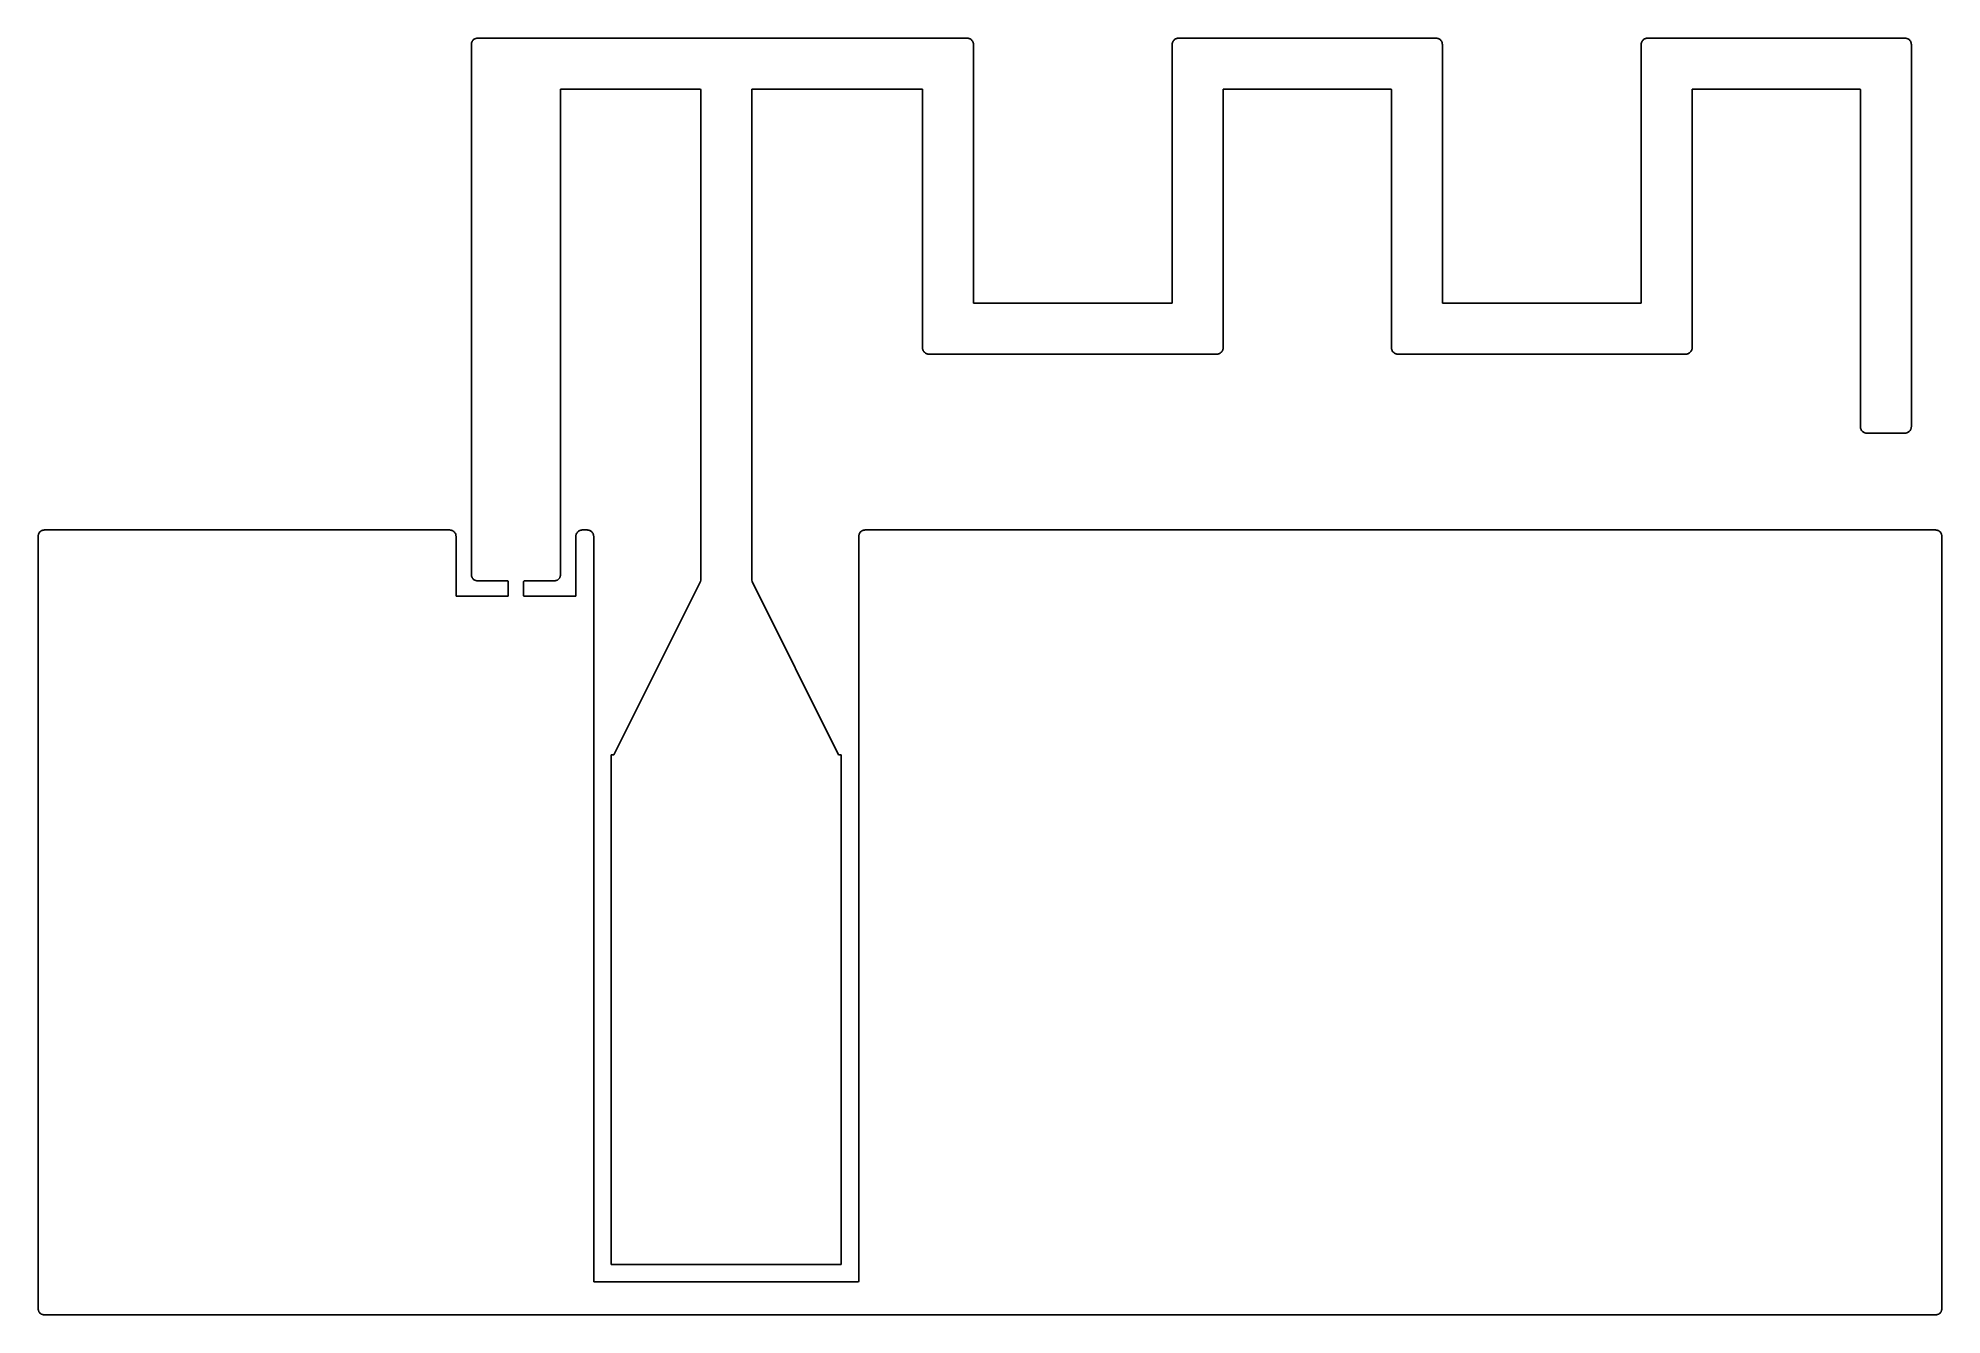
# Model space of a CAD drawing. Extents: x 0 to 19, y 0 to 12.7.
import ezdxf

# ---------------------------------------------------------------- set-up
doc = ezdxf.new("R2010")
doc.units = 0
doc.header["$MEASUREMENT"] = 0
doc.layers.add('BLACK', color=7, linetype='CONTINUOUS')

msp = doc.modelspace()

# ---------------------------------------------------------------- linework, layer by layer
at = {"layer": 'Black'}
for p, q in [((4.34068, 12.7105), (4.34549, 12.7133)), ((4.34549, 12.7133), (4.34975, 12.7169)), ((4.34975, 12.7169), (4.35497, 12.7188)), ((4.35497, 12.7188), (4.35978, 12.7216)), ((4.35978, 12.7216), (4.36525, 12.7225)), ((4.36525, 12.7225), (4.37047, 12.7244)), ((4.37047, 12.7244), (4.37603, 12.7244)), ((4.37603, 12.7244), (4.3815, 12.7254)), ((4.3815, 12.7254), (9.2583, 12.7254)), ((9.2583, 12.7254), (9.26377, 12.7244)), ((9.26377, 12.7244), (9.26933, 12.7244)), ((9.26933, 12.7244), (9.27455, 12.7225)), ((9.27455, 12.7225), (9.28002, 12.7216)), ((9.28002, 12.7216), (9.28483, 12.7188)), ((9.28483, 12.7188), (9.29005, 12.7169)), ((9.29005, 12.7169), (9.29431, 12.7133)), ((9.29431, 12.7133), (9.29912, 12.7105)), ((11.3257, 12.7105), (11.3305, 12.7133)), ((11.3305, 12.7133), (11.3347, 12.7169)), ((11.3347, 12.7169), (11.34, 12.7188)), ((11.34, 12.7188), (11.3448, 12.7216)), ((11.3448, 12.7216), (11.3503, 12.7225)), ((11.3503, 12.7225), (11.3555, 12.7244)), ((11.3555, 12.7244), (11.361, 12.7244)), ((11.361, 12.7244), (11.3665, 12.7254)), ((11.3665, 12.7254), (13.9319, 12.7254)), ((13.9319, 12.7254), (13.9374, 12.7244)), ((13.9374, 12.7244), (13.9429, 12.7244)), ((13.9429, 12.7244), (13.9481, 12.7225)), ((13.9481, 12.7225), (13.9536, 12.7216)), ((13.9536, 12.7216), (13.9584, 12.7188)), ((13.9584, 12.7188), (13.9636, 12.7169)), ((13.9636, 12.7169), (13.9679, 12.7133)), ((13.9679, 12.7133), (13.9727, 12.7105)), ((15.9993, 12.7105), (16.0041, 12.7133)), ((16.0041, 12.7133), (16.0084, 12.7169)), ((16.0084, 12.7169), (16.0136, 12.7188)), ((16.0136, 12.7188), (16.0184, 12.7216)), ((16.0184, 12.7216), (16.0239, 12.7225)), ((16.0239, 12.7225), (16.0291, 12.7244)), ((16.0291, 12.7244), (16.0346, 12.7244)), ((16.0346, 12.7244), (16.0401, 12.7254)), ((16.0401, 12.7254), (18.6055, 12.7254)), ((18.6055, 12.7254), (18.611, 12.7244)), ((18.611, 12.7244), (18.6165, 12.7244)), ((18.6165, 12.7244), (18.6217, 12.7225)), ((18.6217, 12.7225), (18.6272, 12.7216)), ((18.6272, 12.7216), (18.632, 12.7188)), ((18.632, 12.7188), (18.6372, 12.7169)), ((18.6372, 12.7169), (18.6415, 12.7133)), ((18.6415, 12.7133), (18.6463, 12.7105)), ((4.318, 12.6619), (4.31896, 12.6674)), ((4.318, 7.3787), (4.318, 12.6619)), ((4.31896, 12.6729), (4.32087, 12.6781)), ((4.31896, 12.6674), (4.31896, 12.6729)), ((4.32087, 12.6781), (4.32183, 12.6836)), ((4.32183, 12.6836), (4.32461, 12.6884)), ((4.32461, 12.6884), (4.32651, 12.6936)), ((4.32651, 12.6936), (4.33008, 12.6979)), ((4.33008, 12.6979), (4.33286, 12.7027)), ((4.33286, 12.7027), (4.33711, 12.7063)), ((4.33711, 12.7063), (4.34068, 12.7105)), ((9.29912, 12.7105), (9.30269, 12.7063)), ((9.30269, 12.7063), (9.30694, 12.7027)), ((9.30694, 12.7027), (9.30972, 12.6979)), ((9.30972, 12.6979), (9.31329, 12.6936)), ((9.31329, 12.6936), (9.31519, 12.6884)), ((9.31519, 12.6884), (9.31797, 12.6836)), ((9.31797, 12.6836), (9.31893, 12.6781)), ((9.31893, 12.6781), (9.32083, 12.6729)), ((9.32083, 12.6729), (9.32083, 12.6674)), ((9.32083, 12.6674), (9.3218, 12.6619)), ((9.3218, 12.6619), (9.3218, 10.0902)), ((11.303, 12.6619), (11.304, 12.6674)), ((11.303, 10.0897), (11.303, 12.6619)), ((11.304, 12.6729), (11.3059, 12.6781)), ((11.304, 12.6674), (11.304, 12.6729)), ((11.3059, 12.6781), (11.3068, 12.6836)), ((11.3068, 12.6836), (11.3096, 12.6884)), ((11.3096, 12.6884), (11.3115, 12.6936)), ((11.3115, 12.6936), (11.3151, 12.6979)), ((11.3151, 12.6979), (11.3179, 12.7027)), ((11.3179, 12.7027), (11.3221, 12.7063)), ((11.3221, 12.7063), (11.3257, 12.7105)), ((13.9727, 12.7105), (13.9763, 12.7063)), ((13.9763, 12.7063), (13.9805, 12.7027)), ((13.9805, 12.7027), (13.9833, 12.6979)), ((13.9833, 12.6979), (13.9869, 12.6936)), ((13.9869, 12.6936), (13.9888, 12.6884)), ((13.9888, 12.6884), (13.9916, 12.6836)), ((13.9916, 12.6836), (13.9925, 12.6781)), ((13.9925, 12.6781), (13.9944, 12.6729)), ((13.9944, 12.6729), (13.9944, 12.6674)), ((13.9944, 12.6674), (13.9954, 12.6619)), ((13.9954, 12.6619), (13.9954, 10.0902)), ((15.9766, 12.6619), (15.9776, 12.6674)), ((15.9766, 10.0897), (15.9766, 12.6619)), ((15.9776, 12.6729), (15.9795, 12.6781)), ((15.9776, 12.6674), (15.9776, 12.6729)), ((15.9795, 12.6781), (15.9804, 12.6836)), ((15.9804, 12.6836), (15.9832, 12.6884)), ((15.9832, 12.6884), (15.9851, 12.6936)), ((15.9851, 12.6936), (15.9887, 12.6979)), ((15.9887, 12.6979), (15.9915, 12.7027)), ((15.9915, 12.7027), (15.9957, 12.7063)), ((15.9957, 12.7063), (15.9993, 12.7105)), ((18.6463, 12.7105), (18.6499, 12.7063)), ((18.6499, 12.7063), (18.6541, 12.7027)), ((18.6541, 12.7027), (18.6569, 12.6979)), ((18.6569, 12.6979), (18.6605, 12.6936)), ((18.6605, 12.6936), (18.6624, 12.6884)), ((18.6624, 12.6884), (18.6652, 12.6836)), ((18.6652, 12.6836), (18.6661, 12.6781)), ((18.6661, 12.6781), (18.668, 12.6729)), ((18.668, 12.6729), (18.668, 12.6674)), ((18.668, 12.6674), (18.669, 12.6619)), ((18.669, 12.6619), (18.669, 8.8519)), ((5.20791, 12.2163), (5.207, 12.2115)), ((5.207, 12.2115), (5.207, 7.3787)), ((5.21337, 12.2174), (5.20791, 12.2163)), ((6.59808, 12.2174), (5.21337, 12.2174)), ((6.60289, 12.2165), (6.59808, 12.2174)), ((6.604, 12.211), (6.60289, 12.2165)), ((6.604, 7.32259), (6.604, 12.211)), ((7.11291, 12.2163), (7.112, 12.2115)), ((7.112, 12.2115), (7.112, 7.32259)), ((7.11837, 12.2174), (7.11291, 12.2163)), ((8.80788, 12.2174), (7.11837, 12.2174)), ((8.81269, 12.2165), (8.80788, 12.2174)), ((8.8138, 12.211), (8.81269, 12.2165)), ((8.8138, 9.6393), (8.8138, 12.211)), ((11.8119, 12.2163), (11.811, 12.2115)), ((11.811, 12.2115), (11.811, 9.6393)), ((11.8174, 12.2174), (11.8119, 12.2163)), ((13.4815, 12.2174), (11.8174, 12.2174)), ((13.4863, 12.2165), (13.4815, 12.2174)), ((13.4874, 12.211), (13.4863, 12.2165)), ((13.4874, 9.6393), (13.4874, 12.211)), ((16.4855, 12.2163), (16.4846, 12.2115)), ((16.4846, 12.2115), (16.4846, 9.6393)), ((16.491, 12.2174), (16.4855, 12.2163)), ((18.1551, 12.2174), (16.491, 12.2174)), ((18.1599, 12.2165), (18.1551, 12.2174)), ((18.161, 12.211), (18.1599, 12.2165)), ((18.161, 8.8519), (18.161, 12.211)), ((9.3218, 10.0902), (9.32291, 10.0847)), ((9.32291, 10.0847), (9.32772, 10.0838)), ((9.32772, 10.0838), (11.2966, 10.0838)), ((11.2966, 10.0838), (11.3021, 10.0849)), ((11.3021, 10.0849), (11.303, 10.0897)), ((13.9954, 10.0902), (13.9965, 10.0847)), ((13.9965, 10.0847), (14.0013, 10.0838)), ((14.0013, 10.0838), (15.9702, 10.0838)), ((15.9702, 10.0838), (15.9757, 10.0849)), ((15.9757, 10.0849), (15.9766, 10.0897)), ((8.81476, 9.63383), (8.8138, 9.6393)), ((8.81476, 9.62827), (8.81476, 9.63383)), ((8.81667, 9.62305), (8.81476, 9.62827)), ((8.81763, 9.61758), (8.81667, 9.62305)), ((8.82041, 9.61277), (8.81763, 9.61758)), ((8.82231, 9.60755), (8.82041, 9.61277)), ((8.82588, 9.60329), (8.82231, 9.60755)), ((8.82866, 9.59848), (8.82588, 9.60329)), ((8.83291, 9.59491), (8.82866, 9.59848)), ((8.83648, 9.59066), (8.83291, 9.59491)), ((8.84129, 9.58788), (8.83648, 9.59066)), ((8.84555, 9.58431), (8.84129, 9.58788)), ((8.85077, 9.58241), (8.84555, 9.58431)), ((8.85558, 9.57963), (8.85077, 9.58241)), ((8.86105, 9.57867), (8.85558, 9.57963)), ((8.86627, 9.57676), (8.86105, 9.57867)), ((8.87183, 9.57676), (8.86627, 9.57676)), ((8.8773, 9.5758), (8.87183, 9.57676)), ((11.7475, 9.5758), (8.8773, 9.5758)), ((11.753, 9.57676), (11.7475, 9.5758)), ((11.7585, 9.57676), (11.753, 9.57676)), ((11.7637, 9.57867), (11.7585, 9.57676)), ((11.7692, 9.57963), (11.7637, 9.57867)), ((11.774, 9.58241), (11.7692, 9.57963)), ((11.7792, 9.58431), (11.774, 9.58241)), ((11.7835, 9.58788), (11.7792, 9.58431)), ((11.7883, 9.59066), (11.7835, 9.58788)), ((11.7919, 9.59491), (11.7883, 9.59066)), ((11.7961, 9.59848), (11.7919, 9.59491)), ((11.7989, 9.60329), (11.7961, 9.59848)), ((11.8025, 9.60755), (11.7989, 9.60329)), ((11.8044, 9.61277), (11.8025, 9.60755)), ((11.8072, 9.61758), (11.8044, 9.61277)), ((11.8081, 9.62305), (11.8072, 9.61758)), ((11.81, 9.62827), (11.8081, 9.62305)), ((11.811, 9.6393), (11.81, 9.63383)), ((11.81, 9.63383), (11.81, 9.62827)), ((13.4884, 9.63383), (13.4874, 9.6393)), ((13.4884, 9.62827), (13.4884, 9.63383)), ((13.4903, 9.62305), (13.4884, 9.62827)), ((13.4912, 9.61758), (13.4903, 9.62305)), ((13.494, 9.61277), (13.4912, 9.61758)), ((13.4959, 9.60755), (13.494, 9.61277)), ((13.4995, 9.60329), (13.4959, 9.60755)), ((13.5023, 9.59848), (13.4995, 9.60329)), ((13.5065, 9.59491), (13.5023, 9.59848)), ((13.5101, 9.59066), (13.5065, 9.59491)), ((13.5149, 9.58788), (13.5101, 9.59066)), ((13.5191, 9.58431), (13.5149, 9.58788)), ((13.5244, 9.58241), (13.5191, 9.58431)), ((13.5292, 9.57963), (13.5244, 9.58241)), ((13.5347, 9.57867), (13.5292, 9.57963)), ((13.5399, 9.57676), (13.5347, 9.57867)), ((13.5454, 9.57676), (13.5399, 9.57676)), ((13.5509, 9.5758), (13.5454, 9.57676)), ((16.4211, 9.5758), (13.5509, 9.5758)), ((16.4266, 9.57676), (16.4211, 9.5758)), ((16.4321, 9.57676), (16.4266, 9.57676)), ((16.4373, 9.57867), (16.4321, 9.57676)), ((16.4428, 9.57963), (16.4373, 9.57867)), ((16.4476, 9.58241), (16.4428, 9.57963)), ((16.4528, 9.58431), (16.4476, 9.58241)), ((16.4571, 9.58788), (16.4528, 9.58431)), ((16.4619, 9.59066), (16.4571, 9.58788)), ((16.4655, 9.59491), (16.4619, 9.59066)), ((16.4697, 9.59848), (16.4655, 9.59491)), ((16.4725, 9.60329), (16.4697, 9.59848)), ((16.4761, 9.60755), (16.4725, 9.60329)), ((16.478, 9.61277), (16.4761, 9.60755)), ((16.4808, 9.61758), (16.478, 9.61277)), ((16.4817, 9.62305), (16.4808, 9.61758)), ((16.4836, 9.62827), (16.4817, 9.62305)), ((16.4846, 9.6393), (16.4836, 9.63383)), ((16.4836, 9.63383), (16.4836, 9.62827)), ((18.162, 8.84643), (18.161, 8.8519)), ((18.162, 8.84087), (18.162, 8.84643)), ((18.1639, 8.83565), (18.162, 8.84087)), ((18.1648, 8.83018), (18.1639, 8.83565)), ((18.1676, 8.82537), (18.1648, 8.83018)), ((18.1695, 8.82015), (18.1676, 8.82537)), ((18.1731, 8.81589), (18.1695, 8.82015)), ((18.1759, 8.81108), (18.1731, 8.81589)), ((18.1801, 8.80751), (18.1759, 8.81108)), ((18.1837, 8.80326), (18.1801, 8.80751)), ((18.1885, 8.80048), (18.1837, 8.80326)), ((18.1928, 8.79691), (18.1885, 8.80048)), ((18.198, 8.79501), (18.1928, 8.79691)), ((18.2028, 8.79223), (18.198, 8.79501)), ((18.2083, 8.79127), (18.2028, 8.79223)), ((18.2135, 8.78937), (18.2083, 8.79127)), ((18.219, 8.78937), (18.2135, 8.78937)), ((18.2245, 8.7884), (18.219, 8.78937)), ((18.6055, 8.7884), (18.2245, 8.7884)), ((18.611, 8.78937), (18.6055, 8.7884)), ((18.6165, 8.78937), (18.611, 8.78937)), ((18.6217, 8.79127), (18.6165, 8.78937)), ((18.6272, 8.79223), (18.6217, 8.79127)), ((18.632, 8.79501), (18.6272, 8.79223)), ((18.6372, 8.79691), (18.632, 8.79501)), ((18.6415, 8.80048), (18.6372, 8.79691)), ((18.6463, 8.80326), (18.6415, 8.80048)), ((18.6499, 8.80751), (18.6463, 8.80326)), ((18.6541, 8.81108), (18.6499, 8.80751)), ((18.6569, 8.81589), (18.6541, 8.81108)), ((18.6605, 8.82015), (18.6569, 8.81589)), ((18.6624, 8.82537), (18.6605, 8.82015)), ((18.6652, 8.83018), (18.6624, 8.82537)), ((18.6661, 8.83565), (18.6652, 8.83018)), ((18.668, 8.84087), (18.6661, 8.83565)), ((18.669, 8.8519), (18.668, 8.84643)), ((18.668, 8.84643), (18.668, 8.84087)), ((0.002866, 7.77595), (0.00383, 7.78142)), ((0.00383, 7.78142), (0.006606, 7.78623)), ((0.006606, 7.78623), (0.008507, 7.79145)), ((0.008507, 7.79145), (0.012079, 7.79571)), ((0.012079, 7.79571), (0.014856, 7.80052)), ((0.014856, 7.80052), (0.019112, 7.80409)), ((0.019112, 7.80409), (0.022683, 7.80834)), ((0.022683, 7.80834), (0.027493, 7.81112)), ((0.027493, 7.81112), (0.03175, 7.81469)), ((0.03175, 7.81469), (0.036974, 7.81659)), ((0.036974, 7.81659), (0.041782, 7.81937)), ((0.041782, 7.81937), (0.047251, 7.82033)), ((0.047251, 7.82033), (0.052473, 7.82224)), ((0.052473, 7.82224), (0.058028, 7.82224)), ((0.058028, 7.82224), (0.0635, 7.8232)), ((0.0635, 7.8232), (4.1021, 7.8232)), ((4.1021, 7.8232), (4.10757, 7.82224)), ((4.10757, 7.82224), (4.11313, 7.82224)), ((4.11313, 7.82224), (4.11835, 7.82033)), ((4.11835, 7.82033), (4.12382, 7.81937)), ((4.12382, 7.81937), (4.12863, 7.81659)), ((4.12863, 7.81659), (4.13385, 7.81469)), ((4.13385, 7.81469), (4.13811, 7.81112)), ((4.13811, 7.81112), (4.14292, 7.80834)), ((4.14292, 7.80834), (4.14649, 7.80409)), ((4.14649, 7.80409), (4.15074, 7.80052)), ((4.15074, 7.80052), (4.15352, 7.79571)), ((4.15352, 7.79571), (4.15709, 7.79145)), ((4.15709, 7.79145), (4.15899, 7.78623)), ((4.15899, 7.78623), (4.16177, 7.78142)), ((4.16177, 7.78142), (4.16273, 7.77595)), ((5.36227, 7.77595), (5.36323, 7.78142)), ((5.36323, 7.78142), (5.36601, 7.78623)), ((5.36601, 7.78623), (5.36791, 7.79145)), ((5.36791, 7.79145), (5.37148, 7.79571)), ((5.37148, 7.79571), (5.37426, 7.80052)), ((5.37426, 7.80052), (5.37851, 7.80409)), ((5.37851, 7.80409), (5.38208, 7.80834)), ((5.38208, 7.80834), (5.38689, 7.81112)), ((5.38689, 7.81112), (5.39115, 7.81469)), ((5.39115, 7.81469), (5.39637, 7.81659)), ((5.39637, 7.81659), (5.40118, 7.81937)), ((5.40118, 7.81937), (5.40665, 7.82033)), ((5.40665, 7.82033), (5.41187, 7.82224)), ((5.41187, 7.82224), (5.41743, 7.82224)), ((5.41743, 7.82224), (5.4229, 7.8232)), ((5.4229, 7.8232), (5.4737, 7.8232)), ((5.4737, 7.8232), (5.47917, 7.82224)), ((5.47917, 7.82224), (5.48473, 7.82224)), ((5.48473, 7.82224), (5.48995, 7.82033)), ((5.48995, 7.82033), (5.49542, 7.81937)), ((5.49542, 7.81937), (5.50023, 7.81659)), ((5.50023, 7.81659), (5.50545, 7.81469)), ((5.50545, 7.81469), (5.50971, 7.81112)), ((5.50971, 7.81112), (5.51452, 7.80834)), ((5.51452, 7.80834), (5.51809, 7.80409)), ((5.51809, 7.80409), (5.52234, 7.80052)), ((5.52234, 7.80052), (5.52512, 7.79571)), ((5.52512, 7.79571), (5.52869, 7.79145)), ((5.52869, 7.79145), (5.53059, 7.78623)), ((5.53059, 7.78623), (5.53337, 7.78142)), ((5.53337, 7.78142), (5.53433, 7.77595)), ((8.18167, 7.77595), (8.18263, 7.78142)), ((8.18263, 7.78142), (8.18541, 7.78623)), ((8.18541, 7.78623), (8.18731, 7.79145)), ((8.18731, 7.79145), (8.19088, 7.79571)), ((8.19088, 7.79571), (8.19366, 7.80052)), ((8.19366, 7.80052), (8.19791, 7.80409)), ((8.19791, 7.80409), (8.20148, 7.80834)), ((8.20148, 7.80834), (8.20629, 7.81112)), ((8.20629, 7.81112), (8.21055, 7.81469)), ((8.21055, 7.81469), (8.21577, 7.81659)), ((8.21577, 7.81659), (8.22058, 7.81937)), ((8.22058, 7.81937), (8.22605, 7.82033)), ((8.22605, 7.82033), (8.23127, 7.82224)), ((8.23127, 7.82224), (8.23683, 7.82224)), ((8.23683, 7.82224), (8.2423, 7.8232)), ((8.2423, 7.8232), (18.9103, 7.8232)), ((18.9103, 7.8232), (18.9158, 7.82224)), ((18.9158, 7.82224), (18.9213, 7.82224)), ((18.9213, 7.82224), (18.9265, 7.82033)), ((18.9265, 7.82033), (18.932, 7.81937)), ((18.932, 7.81937), (18.9368, 7.81659)), ((18.9368, 7.81659), (18.942, 7.81469)), ((18.942, 7.81469), (18.9463, 7.81112)), ((18.9463, 7.81112), (18.9511, 7.80834)), ((18.9511, 7.80834), (18.9547, 7.80409)), ((18.9547, 7.80409), (18.9589, 7.80052)), ((18.9589, 7.80052), (18.9617, 7.79571)), ((18.9617, 7.79571), (18.9653, 7.79145)), ((18.9653, 7.79145), (18.9672, 7.78623)), ((18.9672, 7.78623), (18.97, 7.78142)), ((18.97, 7.78142), (18.9709, 7.77595)), ((0, 7.7597), (0.000965, 7.76517)), ((0, 0.0635), (0, 7.7597)), ((0.000965, 7.77073), (0.002866, 7.77595)), ((0.000965, 7.76517), (0.000965, 7.77073)), ((4.16273, 7.77595), (4.16463, 7.77073)), ((4.16463, 7.77073), (4.16463, 7.76517)), ((4.16463, 7.76517), (4.1656, 7.7597)), ((4.1656, 7.7597), (4.1656, 7.16917)), ((5.3594, 7.7597), (5.36036, 7.76517)), ((5.3594, 7.16872), (5.3594, 7.7597)), ((5.36036, 7.77073), (5.36227, 7.77595)), ((5.36036, 7.76517), (5.36036, 7.77073)), ((5.53433, 7.77595), (5.53623, 7.77073)), ((5.53623, 7.77073), (5.53623, 7.76517)), ((5.53623, 7.76517), (5.5372, 7.7597)), ((5.5372, 7.7597), (5.5372, 0.336567)), ((8.1788, 7.7597), (8.17976, 7.76517)), ((8.1788, 0.336124), (8.1788, 7.7597)), ((8.17976, 7.77073), (8.18167, 7.77595)), ((8.17976, 7.76517), (8.17976, 7.77073)), ((18.9709, 7.77595), (18.9728, 7.77073)), ((18.9728, 7.77073), (18.9728, 7.76517)), ((18.9728, 7.76517), (18.9738, 7.7597)), ((18.9738, 7.7597), (18.9738, 0.0635)), ((4.31896, 7.37323), (4.318, 7.3787)), ((4.31896, 7.36767), (4.31896, 7.37323)), ((4.32087, 7.36245), (4.31896, 7.36767)), ((4.32183, 7.35698), (4.32087, 7.36245)), ((4.32461, 7.35217), (4.32183, 7.35698)), ((4.32651, 7.34695), (4.32461, 7.35217)), ((4.33008, 7.34269), (4.32651, 7.34695)), ((4.33286, 7.33788), (4.33008, 7.34269)), ((4.33711, 7.33431), (4.33286, 7.33788)), ((4.34068, 7.33006), (4.33711, 7.33431)), ((4.34549, 7.32728), (4.34068, 7.33006)), ((4.34975, 7.32371), (4.34549, 7.32728)), ((4.35497, 7.32181), (4.34975, 7.32371)), ((4.35978, 7.31903), (4.35497, 7.32181)), ((4.36525, 7.31807), (4.35978, 7.31903)), ((4.37047, 7.31616), (4.36525, 7.31807)), ((4.37603, 7.31616), (4.37047, 7.31616)), ((4.3815, 7.3152), (4.37603, 7.31616)), ((4.68038, 7.3152), (4.3815, 7.3152)), ((4.68519, 7.31429), (4.68038, 7.3152)), ((4.6863, 7.30883), (4.68519, 7.31429)), ((4.6863, 7.16872), (4.6863, 7.30883)), ((4.83961, 7.31409), (4.8387, 7.30928)), ((4.8387, 7.30928), (4.8387, 7.16917)), ((4.84507, 7.3152), (4.83961, 7.31409)), ((5.1435, 7.3152), (4.84507, 7.3152)), ((5.14897, 7.31616), (5.1435, 7.3152)), ((5.15453, 7.31616), (5.14897, 7.31616)), ((5.15975, 7.31807), (5.15453, 7.31616)), ((5.16522, 7.31903), (5.15975, 7.31807)), ((5.17003, 7.32181), (5.16522, 7.31903)), ((5.17525, 7.32371), (5.17003, 7.32181)), ((5.17951, 7.32728), (5.17525, 7.32371)), ((5.18432, 7.33006), (5.17951, 7.32728)), ((5.18789, 7.33431), (5.18432, 7.33006)), ((5.19214, 7.33788), (5.18789, 7.33431)), ((5.19492, 7.34269), (5.19214, 7.33788)), ((5.19849, 7.34695), (5.19492, 7.34269)), ((5.20039, 7.35217), (5.19849, 7.34695)), ((5.20317, 7.35698), (5.20039, 7.35217)), ((5.20413, 7.36245), (5.20317, 7.35698)), ((5.20603, 7.36767), (5.20413, 7.36245)), ((5.207, 7.3787), (5.20603, 7.37323)), ((5.20603, 7.37323), (5.20603, 7.36767)), ((5.73765, 5.5825), (6.60069, 7.30859)), ((6.60069, 7.30859), (6.604, 7.32259)), ((7.112, 7.32259), (7.11531, 7.30859)), ((7.11531, 7.30859), (7.97835, 5.5825)), ((4.1656, 7.16917), (4.16671, 7.16371)), ((4.16671, 7.16371), (4.17152, 7.1628)), ((4.17152, 7.1628), (4.67993, 7.1628)), ((4.67993, 7.1628), (4.68539, 7.16391)), ((4.68539, 7.16391), (4.6863, 7.16872)), ((4.8387, 7.16917), (4.83981, 7.16371)), ((4.83981, 7.16371), (4.84462, 7.1628)), ((4.84462, 7.1628), (5.35303, 7.1628)), ((5.35303, 7.1628), (5.35849, 7.16391)), ((5.35849, 7.16391), (5.3594, 7.16872)), ((5.713, 0.5025), (5.713, 5.5825)), ((5.713, 5.5825), (5.73765, 5.5825)), ((7.97835, 5.5825), (8.003, 5.5825)), ((8.003, 5.5825), (8.003, 0.5025)), ((8.003, 0.5025), (5.713, 0.5025)), ((5.5372, 0.336567), (5.53831, 0.331107)), ((5.53831, 0.331107), (5.54312, 0.3302)), ((5.54312, 0.3302), (8.17243, 0.3302)), ((8.17243, 0.3302), (8.17789, 0.331306)), ((8.17789, 0.331306), (8.1788, 0.336124)), ((0.000965, 0.058028), (0, 0.0635)), ((0.000965, 0.052473), (0.000965, 0.058028)), ((0.002866, 0.047251), (0.000965, 0.052473)), ((0.00383, 0.041782), (0.002866, 0.047251)), ((0.006606, 0.036974), (0.00383, 0.041782)), ((0.008507, 0.03175), (0.006606, 0.036974)), ((0.012079, 0.027493), (0.008507, 0.03175)), ((0.014856, 0.022683), (0.012079, 0.027493)), ((0.019112, 0.019112), (0.014856, 0.022683)), ((0.022683, 0.014856), (0.019112, 0.019112)), ((0.027493, 0.012079), (0.022683, 0.014856)), ((0.03175, 0.008507), (0.027493, 0.012079)), ((0.036974, 0.006606), (0.03175, 0.008507)), ((0.041782, 0.00383), (0.036974, 0.006606)), ((0.047251, 0.002866), (0.041782, 0.00383)), ((0.052473, 0.000965), (0.047251, 0.002866)), ((0.058028, 0.000965), (0.052473, 0.000965)), ((0.0635, 0), (0.058028, 0.000965)), ((18.9103, 0), (0.0635, 0)), ((18.9158, 0.000965), (18.9103, 0)), ((18.9213, 0.000965), (18.9158, 0.000965)), ((18.9265, 0.002866), (18.9213, 0.000965)), ((18.932, 0.00383), (18.9265, 0.002866)), ((18.9368, 0.006606), (18.932, 0.00383)), ((18.942, 0.008507), (18.9368, 0.006606)), ((18.9463, 0.012079), (18.942, 0.008507)), ((18.9511, 0.014856), (18.9463, 0.012079)), ((18.9547, 0.019112), (18.9511, 0.014856)), ((18.9589, 0.022683), (18.9547, 0.019112)), ((18.9617, 0.027493), (18.9589, 0.022683)), ((18.9653, 0.03175), (18.9617, 0.027493)), ((18.9672, 0.036974), (18.9653, 0.03175)), ((18.97, 0.041782), (18.9672, 0.036974)), ((18.9709, 0.047251), (18.97, 0.041782)), ((18.9728, 0.052473), (18.9709, 0.047251)), ((18.9738, 0.0635), (18.9728, 0.058028)), ((18.9728, 0.058028), (18.9728, 0.052473))]:
    msp.add_line(p, q, dxfattribs=at)

doc.saveas('drawing.dxf')
